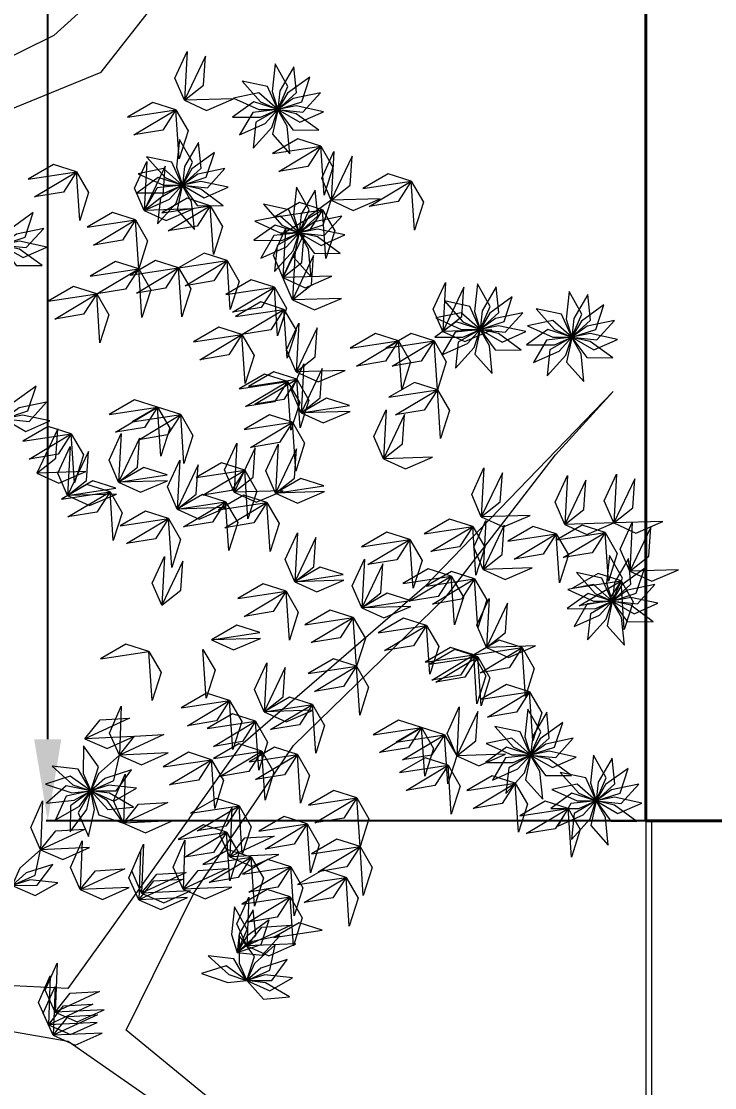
# Model space of a CAD drawing. Header units: inches. Extents: x -422522 to 22891, y -2973 to 414515.
# Drawn here: x 16965.9 to 17050.8, y 8062.7 to 8193.3 of the extents above; entities that cross this region are included whole.
import ezdxf

# ---------------------------------------------------------------- set-up
doc = ezdxf.new("R2010")
doc.units = ezdxf.units.IN
doc.header["$MEASUREMENT"] = 0
doc.layers.get('0').update_dxf_attribs({"lineweight": 40})
doc.layers.add('ARREDAMENTO', color=8, linetype='Continuous', lineweight=13)
doc.styles.get("Standard").update_dxf_attribs({"font": 'Arial.ttf'})
doc.dimstyles.get("Standard").update_dxf_attribs({"dimtxt": 10, "dimasz": 10, "dimexe": 0.18, "dimexo": 0.0625, "dimgap": 0.09, "dimtad": 0, "dimtih": 1, "dimtoh": 1, "dimdec": 4, "dimzin": 0, "dimdsep": 46, "dimtxsty": 'Standard', "dimcen": 0.09, "dimadec": 0, "dimazin": 0, "dimtfac": 1, "dimtdec": 4, "dimtofl": 0, "dimtmove": 0, "dimatfit": 3, "dimfxl": 1, "dimtolj": 1, "dimtzin": 0, "dimarcsym": 0})

# ---------------------------------------------------------------- blocks, each defined once
blk = doc.blocks.new('*D46')
at = {"color": 0, "lineweight": -2, "transparency": 16777216}
for p, q in [((17042.34, 8358.74), (16968.98, 8358.74)), ((16969.16, 8348.74), (16969.16, 8232.26)), ((16969.16, 8105.38), (16969.16, 8221.86)), ((17043.03, 8095.38), (16968.98, 8095.38))]:
    blk.add_line(p, q, dxfattribs=at)
at = {"color": 0, "transparency": 16777216}
for points in [[(16967.49, 8348.74), (16970.82, 8348.74), (16969.16, 8358.74)], [(16967.49, 8105.38), (16970.82, 8105.38), (16969.16, 8095.38)]]:
    blk.add_solid(points, dxfattribs=at)
at = {"layer": 'Defpoints', "color": 0, "transparency": 16777216}
for p in [(17042.4, 8358.74), (16969.16, 8095.38), (17043.1, 8095.38)]:
    blk.add_point(p, dxfattribs=at)
at = {"color": 0, "transparency": 16777216, "insert": (16969.16, 8227.06), "char_height": 10, "attachment_point": 5}
blk.add_mtext('\\A1;263.3598', dxfattribs=at)

msp = doc.modelspace()

# ---------------------------------------------------------------- linework, layer by layer
msp.add_lwpolyline([(17542.42116, 8812.12906), (18348.86395, 8812.12906), (18348.86395, 8095.37692), (17042.3983, 8095.37692), (17042.3983, 8812.12906), (17452.41039, 8812.12906)])
at = {"layer": 'ARREDAMENTO'}
for p, q in [((17042.3983, 8095.37692), (17042.3983, 7745.37692)), ((17043.09654, 8095.54615), (17043.09654, 7745.54615))]:
    msp.add_line(p, q, dxfattribs=at)
at = {"layer": 'ARREDAMENTO', "linetype": 'Continuous', "lineweight": 0}
for points in [[(16870.04519, 8168.61059), (16894.53157, 8172.57321), (16917.12306, 8166.21201), (16945.4608, 8174.70289), (16975.71806, 8187.06983), (17002.02544, 8220.69949), (16969.89791, 8191.56099), (16942.22465, 8177.91439), (16918.39042, 8172.01993), (16912.55796, 8179.73497), (16927.23735, 8219.1231), (16940.67401, 8246.25556), (16947.69994, 8263.69168), (16927.82793, 8233.31061), (16919.52231, 8213.29045), (16908.68196, 8181.65445), (16904.19076, 8175.83417), (16891.2831, 8179.00859), (16875.82839, 8173.79104)], [(16870.39004, 8078.34214), (16901.96394, 8083.62151), (16931.65526, 8075.35319), (16971.65793, 8068.41399), (16995.57836, 8051.74134), (17033.69846, 8031.25445), (17047.89812, 8027.44021), (17033.68614, 8034.47833), (16993.62189, 8057.5369), (16978.74544, 8069.73074), (16987.06337, 8086.52703), (16999.24498, 8104.6277), (17017.87426, 8122.7531), (17031.34787, 8140.21395), (17038.41075, 8147.97844), (17015.29027, 8124.03276), (16992.79731, 8104.60297), (16976.76434, 8081.97404), (16971.63329, 8074.86173), (16946.48244, 8076.05484), (16928.40679, 8081.78857), (16902.59146, 8088.13741), (16867.12926, 8088.0014)]]:
    msp.add_lwpolyline(points, dxfattribs=at)
at = {"layer": 'ARREDAMENTO', "lineweight": 0}
for points in [[(16985.90486, 8183.63495), (16984.73654, 8186.35945), (16986.22626, 8189.62421), (16985.90486, 8183.63495)], [(16985.90486, 8183.63495), (16988.23147, 8185.47201), (16988.47978, 8189.05199), (16985.90486, 8183.63495)], [(16996.99934, 8188.09379), (16996.63417, 8184.70498), (16997.33343, 8182.50687), (16998.57605, 8185.32996), (16996.99934, 8188.09379)], [(16999.30366, 8187.74448), (16997.5917, 8184.79717), (16997.33646, 8182.50469), (16999.61991, 8184.57829), (16999.30366, 8187.74448)], [(16992.95069, 8185.99694), (16995.22472, 8183.458), (16997.32613, 8182.50684), (16996.05964, 8185.3193), (16992.95069, 8185.99694)], [(17001.26668, 8186.48812), (16998.50395, 8184.49194), (16997.33834, 8182.50146), (17000.26778, 8183.46703), (17001.26668, 8186.48812)], [(16991.9064, 8183.91334), (16995.01651, 8182.51884), (16997.32312, 8182.50463), (16995.02219, 8184.55882), (16991.9064, 8183.91334)], [(17002.54899, 8184.54195), (16999.21319, 8183.84205), (16997.33875, 8182.49775), (17000.40766, 8182.18833), (17002.54899, 8184.54195)], [(16984.8509, 8182.47419), (16982.02662, 8183.37497), (16978.92034, 8181.57805), (16984.8509, 8182.47419)], [(16985.90486, 8183.63495), (16988.60166, 8182.40402), (16991.89995, 8183.81794), (16985.90486, 8183.63495)], [(16991.79987, 8181.58514), (16995.2083, 8181.57619), (16997.32127, 8182.50139), (16994.38375, 8183.44211), (16991.79987, 8181.58514)], [(17002.92885, 8182.24247), (16999.59677, 8182.95987), (16997.33761, 8182.4942), (17000.01535, 8180.96329), (17002.92885, 8182.24247)], [(16984.8509, 8182.47419), (16983.2462, 8179.98163), (16979.70672, 8179.39004), (16984.8509, 8182.47419)], [(16984.8509, 8182.47419), (16986.33558, 8179.90834), (16985.24554, 8176.48931), (16984.8509, 8182.47419)], [(16992.64952, 8179.41488), (16995.76691, 8180.79304), (16997.3209, 8182.49768), (16994.25471, 8182.16227), (16992.64952, 8179.41488)], [(16994.30844, 8177.77784), (16996.59577, 8180.30481), (16997.32206, 8182.49413), (16994.65739, 8180.9406), (16994.30844, 8177.77784)], [(16998.81637, 8177.09449), (16998.46898, 8180.48518), (16997.32799, 8182.48987), (16996.69948, 8179.47011), (16998.81637, 8177.09449)], [(17002.34059, 8179.98729), (16999.58837, 8181.99794), (16997.33512, 8182.49142), (16999.15868, 8180.00373), (17002.34059, 8179.98729)], [(16985.3054, 8178.83033), (16984.94023, 8175.44152), (16985.63949, 8173.24341), (16986.88211, 8176.0665), (16985.3054, 8178.83033)], [(17002.59972, 8178.0129), (16999.77544, 8178.91368), (16996.66916, 8177.11676), (17002.59972, 8178.0129)], [(16987.60972, 8178.48102), (16985.89776, 8175.53372), (16985.64252, 8173.24123), (16987.92597, 8175.31483), (16987.60972, 8178.48102)], [(17002.59972, 8178.0129), (17000.99502, 8175.52034), (16997.45554, 8174.92874), (17002.59972, 8178.0129)], [(17002.59972, 8178.0129), (17004.0844, 8175.44704), (17002.99436, 8172.02802), (17002.59972, 8178.0129)], [(16981.25674, 8176.73348), (16983.53078, 8174.19454), (16985.63219, 8173.24338), (16984.3657, 8176.05584), (16981.25674, 8176.73348)], [(16989.57274, 8177.22466), (16986.81001, 8175.22848), (16985.6444, 8173.238), (16988.57384, 8174.20357), (16989.57274, 8177.22466)], [(17003.87447, 8171.39184), (17002.70615, 8174.11635), (17004.19587, 8177.38111), (17003.87447, 8171.39184)], [(17003.87447, 8171.39184), (17006.20108, 8173.22891), (17006.4494, 8176.80888), (17003.87447, 8171.39184)], [(16972.67578, 8174.8938), (16969.85151, 8175.79458), (16966.74522, 8173.99766), (16972.67578, 8174.8938)], [(16972.67578, 8174.8938), (16971.07108, 8172.40124), (16967.53161, 8171.80964), (16972.67578, 8174.8938)], [(16972.67578, 8174.8938), (16974.16046, 8172.32794), (16973.07043, 8168.90892), (16972.67578, 8174.8938)], [(16980.95558, 8170.15142), (16979.78726, 8172.87593), (16981.27698, 8176.14069), (16980.95558, 8170.15142)], [(16980.21246, 8174.64989), (16983.32257, 8173.25538), (16985.62918, 8173.24117), (16983.32825, 8175.29536), (16980.21246, 8174.64989)], [(16980.95558, 8170.15142), (16983.28219, 8171.98849), (16983.53051, 8175.56846), (16980.95558, 8170.15142)], [(16990.85504, 8175.27849), (16987.51924, 8174.57859), (16985.6448, 8173.23429), (16988.71372, 8172.92487), (16990.85504, 8175.27849)], [(16980.10593, 8172.32168), (16983.51435, 8172.31273), (16985.62733, 8173.23793), (16982.68981, 8174.17865), (16980.10593, 8172.32168)], [(16991.23491, 8172.97901), (16987.90282, 8173.69641), (16985.64367, 8173.23074), (16988.32141, 8171.69983), (16991.23491, 8172.97901)], [(17013.67055, 8173.72036), (17010.84628, 8174.62114), (17007.73999, 8172.82422), (17013.67055, 8173.72036)], [(17013.67055, 8173.72036), (17012.06585, 8171.2278), (17008.52637, 8170.6362), (17013.67055, 8173.72036)], [(17013.67055, 8173.72036), (17015.15523, 8171.1545), (17014.06519, 8167.73548), (17013.67055, 8173.72036)], [(16980.95558, 8170.15142), (16984.07297, 8171.52958), (16985.62695, 8173.23422), (16982.56077, 8172.89881), (16980.95558, 8170.15142)], [(16982.6145, 8168.51438), (16984.90182, 8171.04135), (16985.62812, 8173.23067), (16982.96345, 8171.67714), (16982.6145, 8168.51438)], [(16987.12242, 8167.83103), (16986.77504, 8171.22172), (16985.63405, 8173.22641), (16985.00553, 8170.20665), (16987.12242, 8167.83103)], [(16990.64664, 8170.72383), (16987.89443, 8172.73448), (16985.64118, 8173.22796), (16987.46474, 8170.74027), (16990.64664, 8170.72383)], [(16999.60713, 8172.99751), (16999.24196, 8169.60869), (16999.94122, 8167.41059), (17001.18384, 8170.23368), (16999.60713, 8172.99751)], [(17001.91145, 8172.6482), (17000.19949, 8169.70089), (16999.94425, 8167.40841), (17002.2277, 8169.48201), (17001.91145, 8172.6482)], [(16989.05569, 8170.73205), (16986.23142, 8171.63282), (16983.12514, 8169.83591), (16989.05569, 8170.73205)], [(17002.82051, 8170.23109), (16999.99624, 8171.13186), (16996.88995, 8169.33495), (17002.82051, 8170.23109)], [(17003.87447, 8171.39184), (17001.11174, 8169.39566), (16999.94613, 8167.40518), (17002.87558, 8168.37075), (17003.87447, 8171.39184)], [(17003.87447, 8171.39184), (17006.57127, 8170.16091), (17009.86956, 8171.57484), (17003.87447, 8171.39184)], [(16967.38821, 8169.89854), (16964.62548, 8167.90235), (16963.45986, 8165.91188), (16966.38931, 8166.87745), (16967.38821, 8169.89854)], [(16979.90162, 8168.99067), (16977.07734, 8169.89144), (16973.97106, 8168.09453), (16979.90162, 8168.99067)], [(16980.95558, 8170.15142), (16983.65238, 8168.9205), (16986.95067, 8170.33442), (16980.95558, 8170.15142)], [(16989.05569, 8170.73205), (16987.451, 8168.23949), (16983.91152, 8167.64789), (16989.05569, 8170.73205)], [(16989.05569, 8170.73205), (16990.54037, 8168.16619), (16989.45034, 8164.74717), (16989.05569, 8170.73205)], [(16995.55848, 8170.90066), (16997.83251, 8168.36172), (16999.93392, 8167.41056), (16998.66743, 8170.22302), (16995.55848, 8170.90066)], [(17002.82051, 8170.23109), (17001.21581, 8167.73853), (16997.67634, 8167.14693), (17002.82051, 8170.23109)], [(17002.82051, 8170.23109), (17004.30519, 8167.66523), (17003.21516, 8164.24621), (17002.82051, 8170.23109)], [(16979.90162, 8168.99067), (16978.29692, 8166.49811), (16974.75744, 8165.90651), (16979.90162, 8168.99067)], [(16979.90162, 8168.99067), (16981.3863, 8166.42481), (16980.29626, 8163.00579), (16979.90162, 8168.99067)], [(16994.40766, 8166.48886), (16997.81609, 8166.47991), (16999.92906, 8167.40511), (16996.99154, 8168.34583), (16994.40766, 8166.48886)], [(16994.51419, 8168.81706), (16997.6243, 8167.42256), (16999.93091, 8167.40835), (16997.62998, 8169.46254), (16994.51419, 8168.81706)], [(17005.15678, 8169.44567), (17001.82098, 8168.74577), (16999.94654, 8167.40147), (17003.01545, 8167.09205), (17005.15678, 8169.44567)], [(16968.67051, 8167.95236), (16965.33471, 8167.25246), (16963.46027, 8165.90817), (16966.52918, 8165.59875), (16968.67051, 8167.95236)], [(16995.25731, 8164.3186), (16998.3747, 8165.69676), (16999.92869, 8167.4014), (16996.8625, 8167.06599), (16995.25731, 8164.3186)], [(16997.96236, 8161.91981), (16996.79404, 8164.64431), (16998.28376, 8167.90907), (16997.96236, 8161.91981)], [(16996.91623, 8162.68156), (16999.20356, 8165.20853), (16999.92985, 8167.39785), (16997.26518, 8165.84432), (16996.91623, 8162.68156)], [(16997.96236, 8161.91981), (17000.28897, 8163.75687), (17000.53729, 8167.33685), (16997.96236, 8161.91981)], [(17001.42416, 8161.99821), (17001.07677, 8165.3889), (16999.93578, 8167.39359), (16999.30727, 8164.37383), (17001.42416, 8161.99821)], [(17004.94838, 8164.89101), (17002.19616, 8166.90166), (16999.94291, 8167.39513), (17001.76647, 8164.90745), (17004.94838, 8164.89101)], [(17005.53664, 8167.14619), (17002.20456, 8167.86359), (16999.9454, 8167.39792), (17002.62314, 8165.86701), (17005.53664, 8167.14619)], [(16968.46211, 8163.3977), (16965.7099, 8165.40836), (16963.45665, 8165.90183), (16965.28021, 8163.41414), (16968.46211, 8163.3977)], [(16969.05037, 8165.65288), (16965.71829, 8166.37028), (16963.45913, 8165.90461), (16966.13687, 8164.37371), (16969.05037, 8165.65288)], [(16991.11808, 8164.00518), (16988.29381, 8164.90595), (16985.18753, 8163.10903), (16991.11808, 8164.00518)], [(16999.13068, 8159.1953), (16997.96236, 8161.91981), (16999.45208, 8165.18456), (16999.13068, 8159.1953)], [(16999.13068, 8159.1953), (17001.45729, 8161.03236), (17001.70561, 8164.61234), (16999.13068, 8159.1953)], [(16980.29626, 8163.00579), (16977.47199, 8163.90656), (16974.36571, 8162.10965), (16980.29626, 8163.00579)], [(16985.18753, 8163.10903), (16982.36325, 8164.00981), (16979.25697, 8162.21289), (16985.18753, 8163.10903)], [(16991.11808, 8164.00518), (16989.51339, 8161.51261), (16985.97391, 8160.92102), (16991.11808, 8164.00518)], [(16991.11808, 8164.00518), (16992.60276, 8161.43932), (16991.51273, 8158.02029), (16991.11808, 8164.00518)], [(16980.29626, 8163.00579), (16978.69157, 8160.51323), (16975.15209, 8159.92163), (16980.29626, 8163.00579)], [(16985.18753, 8163.10903), (16983.58283, 8160.61647), (16980.04335, 8160.02488), (16985.18753, 8163.10903)], [(16980.29626, 8163.00579), (16981.78094, 8160.43993), (16980.69091, 8157.02091), (16980.29626, 8163.00579)], [(16985.18753, 8163.10903), (16986.67221, 8160.54318), (16985.58217, 8157.12415), (16985.18753, 8163.10903)], [(16997.96236, 8161.91981), (17000.65916, 8160.68888), (17003.95745, 8162.1028), (16997.96236, 8161.91981)], [(16975.15209, 8159.92163), (16972.32782, 8160.8224), (16969.22154, 8159.02549), (16975.15209, 8159.92163)], [(16996.9084, 8160.75906), (16994.08412, 8161.65983), (16990.97784, 8159.86291), (16996.9084, 8160.75906)], [(16996.9084, 8160.75906), (16995.3037, 8158.26649), (16991.76422, 8157.6749), (16996.9084, 8160.75906)], [(16996.9084, 8160.75906), (16998.39308, 8158.1932), (16997.30304, 8154.77417), (16996.9084, 8160.75906)], [(17017.534, 8155.33682), (17016.36568, 8158.06133), (17017.8554, 8161.32608), (17017.534, 8155.33682)], [(17017.534, 8155.33682), (17019.86061, 8157.17388), (17020.10893, 8160.75386), (17017.534, 8155.33682)], [(17021.77278, 8161.15505), (17021.40761, 8157.76623), (17022.10687, 8155.56812), (17023.34949, 8158.39122), (17021.77278, 8161.15505)], [(17024.0771, 8160.80574), (17022.36514, 8157.85843), (17022.1099, 8155.56594), (17024.39335, 8157.63955), (17024.0771, 8160.80574)], [(16975.15209, 8159.92163), (16973.54739, 8157.42907), (16970.00792, 8156.83747), (16975.15209, 8159.92163)], [(16975.15209, 8159.92163), (16976.63677, 8157.35577), (16975.54674, 8153.93675), (16975.15209, 8159.92163)], [(16999.13068, 8159.1953), (17001.82748, 8157.96437), (17005.12577, 8159.3783), (16999.13068, 8159.1953)], [(17026.04012, 8159.54938), (17023.27739, 8157.55319), (17022.11178, 8155.56272), (17025.04122, 8156.52829), (17026.04012, 8159.54938)], [(17032.99482, 8160.20741), (17032.62965, 8156.8186), (17033.32891, 8154.62049), (17034.57153, 8157.44358), (17032.99482, 8160.20741)], [(17035.29914, 8159.85811), (17033.58718, 8156.9108), (17033.33194, 8154.61831), (17035.61539, 8156.69191), (17035.29914, 8159.85811)], [(16998.07672, 8158.03455), (16995.25245, 8158.93532), (16992.14616, 8157.13841), (16998.07672, 8158.03455)], [(16998.07672, 8158.03455), (16996.47202, 8155.54199), (16992.93255, 8154.95039), (16998.07672, 8158.03455)], [(16998.07672, 8158.03455), (16999.5614, 8155.46869), (16998.47137, 8152.04967), (16998.07672, 8158.03455)], [(17017.72413, 8159.05819), (17019.99816, 8156.51926), (17022.09957, 8155.56809), (17020.83308, 8158.38056), (17017.72413, 8159.05819)], [(17028.94616, 8158.11056), (17031.2202, 8155.57163), (17033.32161, 8154.62046), (17032.05512, 8157.43293), (17028.94616, 8158.11056)], [(17037.26216, 8158.60175), (17034.49943, 8156.60556), (17033.33382, 8154.61509), (17036.26326, 8155.58066), (17037.26216, 8158.60175)], [(17016.67984, 8156.9746), (17019.78995, 8155.5801), (17022.09656, 8155.56588), (17019.79563, 8157.62007), (17016.67984, 8156.9746)], [(17027.32243, 8157.6032), (17023.98662, 8156.9033), (17022.11219, 8155.55901), (17025.1811, 8155.24959), (17027.32243, 8157.6032)], [(17027.90188, 8156.02697), (17031.01199, 8154.63247), (17033.3186, 8154.61825), (17031.01767, 8156.67244), (17027.90188, 8156.02697)], [(17038.54446, 8156.65557), (17035.20866, 8155.95567), (17033.33422, 8154.61138), (17036.40314, 8154.30196), (17038.54446, 8156.65557)], [(16992.93255, 8154.95039), (16990.10827, 8155.85116), (16987.00199, 8154.05425), (16992.93255, 8154.95039)], [(16999.57987, 8150.36865), (16998.41155, 8153.09315), (16999.90127, 8156.35791), (16999.57987, 8150.36865)], [(16999.57987, 8150.36865), (17001.90648, 8152.20571), (17002.1548, 8155.78569), (16999.57987, 8150.36865)], [(17016.57331, 8154.64639), (17019.98174, 8154.63745), (17022.09471, 8155.56264), (17019.15719, 8156.50337), (17016.57331, 8154.64639)], [(17017.42296, 8152.47614), (17020.54035, 8153.8543), (17022.09433, 8155.55893), (17019.02815, 8155.22353), (17017.42296, 8152.47614)], [(17017.534, 8155.33682), (17020.2308, 8154.10589), (17023.52909, 8155.51982), (17017.534, 8155.33682)], [(17019.08188, 8150.8391), (17021.3692, 8153.36606), (17022.0955, 8155.55539), (17019.43083, 8154.00185), (17019.08188, 8150.8391)], [(17023.5898, 8150.15575), (17023.24242, 8153.54643), (17022.10143, 8155.55112), (17021.47291, 8152.53136), (17023.5898, 8150.15575)], [(17027.11403, 8153.04854), (17024.36181, 8155.0592), (17022.10856, 8155.55267), (17023.93212, 8153.06498), (17027.11403, 8153.04854)], [(17027.70229, 8155.30372), (17024.37021, 8156.02112), (17022.11105, 8155.55545), (17024.78879, 8154.02455), (17027.70229, 8155.30372)], [(17027.79535, 8153.69876), (17031.20377, 8153.68981), (17033.31675, 8154.61501), (17030.37923, 8155.55573), (17027.79535, 8153.69876)], [(16992.93255, 8154.95039), (16991.32785, 8152.45783), (16987.78837, 8151.86623), (16992.93255, 8154.95039)], [(16992.93255, 8154.95039), (16994.41723, 8152.38453), (16993.32719, 8148.96551), (16992.93255, 8154.95039)], [(17012.10263, 8154.17838), (17009.27835, 8155.07915), (17006.17207, 8153.28224), (17012.10263, 8154.17838)], [(17012.10263, 8154.17838), (17010.49793, 8151.68582), (17006.95845, 8151.09422), (17012.10263, 8154.17838)], [(17016.48004, 8154.17607), (17013.65577, 8155.07684), (17010.54949, 8153.27992), (17016.48004, 8154.17607)], [(17016.48004, 8154.17607), (17014.87534, 8151.6835), (17011.33587, 8151.09191), (17016.48004, 8154.17607)], [(17012.10263, 8154.17838), (17013.58731, 8151.61252), (17012.49727, 8148.1935), (17012.10263, 8154.17838)], [(17016.48004, 8154.17607), (17017.96472, 8151.61021), (17016.87469, 8148.19118), (17016.48004, 8154.17607)], [(17028.645, 8151.52851), (17031.76239, 8152.90667), (17033.31637, 8154.6113), (17030.25019, 8154.2759), (17028.645, 8151.52851)], [(17030.30392, 8149.89147), (17032.59124, 8152.41843), (17033.31754, 8154.60776), (17030.65287, 8153.05422), (17030.30392, 8149.89147)], [(17034.81184, 8149.20812), (17034.46446, 8152.5988), (17033.32347, 8154.60349), (17032.69495, 8151.58373), (17034.81184, 8149.20812)], [(17038.33606, 8152.10091), (17035.58385, 8154.11156), (17033.3306, 8154.60504), (17035.15416, 8152.11735), (17038.33606, 8152.10091)], [(17038.92433, 8154.35609), (17035.59224, 8155.07349), (17033.33309, 8154.60782), (17036.01082, 8153.07691), (17038.92433, 8154.35609)], [(16998.52591, 8149.20789), (16995.70164, 8150.10867), (16992.59536, 8148.31175), (16998.52591, 8149.20789)], [(16999.65285, 8149.49176), (16996.82857, 8150.39253), (16993.72229, 8148.59562), (16999.65285, 8149.49176)], [(17000.17834, 8145.35848), (16999.01002, 8148.08299), (17000.49974, 8151.34774), (17000.17834, 8145.35848)], [(16999.57987, 8150.36865), (17002.27667, 8149.13772), (17005.57496, 8150.55164), (16999.57987, 8150.36865)], [(17000.17834, 8145.35848), (17002.50495, 8147.19554), (17002.75326, 8150.77552), (17000.17834, 8145.35848)], [(16998.52591, 8149.20789), (16996.92121, 8146.71533), (16993.38174, 8146.12373), (16998.52591, 8149.20789)], [(16999.65285, 8149.49176), (16998.04815, 8146.9992), (16994.50867, 8146.4076), (16999.65285, 8149.49176)], [(16998.52591, 8149.20789), (17000.01059, 8146.64203), (16998.92056, 8143.22301), (16998.52591, 8149.20789)], [(16999.65285, 8149.49176), (17001.13753, 8146.9259), (17000.04749, 8143.50688), (16999.65285, 8149.49176)], [(17016.87469, 8148.19118), (17014.05041, 8149.09196), (17010.94413, 8147.29504), (17016.87469, 8148.19118)], [(16967.73229, 8148.61441), (16964.96956, 8146.61822), (16963.80395, 8144.62774), (16966.73339, 8145.59332), (16967.73229, 8148.61441)], [(17016.87469, 8148.19118), (17015.26999, 8145.69862), (17011.73051, 8145.10703), (17016.87469, 8148.19118)], [(17016.87469, 8148.19118), (17018.35937, 8145.62533), (17017.26933, 8142.2063), (17016.87469, 8148.19118)], [(16969.01459, 8146.66823), (16965.67879, 8145.96833), (16963.80435, 8144.62403), (16966.87326, 8144.31462), (16969.01459, 8146.66823)], [(16982.61531, 8146.05551), (16979.79104, 8146.95629), (16976.68475, 8145.15937), (16982.61531, 8146.05551)], [(17006.1089, 8146.25462), (17003.28462, 8147.1554), (17000.17834, 8145.35848), (17006.1089, 8146.25462)], [(16969.39445, 8144.36875), (16966.06237, 8145.08615), (16963.80321, 8144.62048), (16966.48095, 8143.08957), (16969.39445, 8144.36875)], [(16982.61531, 8146.05551), (16981.01061, 8143.56295), (16977.47114, 8142.97136), (16982.61531, 8146.05551)], [(16985.43958, 8145.15474), (16982.61531, 8146.05551), (16979.50903, 8144.2586), (16985.43958, 8145.15474)], [(16985.43958, 8145.15474), (16983.83489, 8142.66218), (16980.29541, 8142.07058), (16985.43958, 8145.15474)], [(16982.61531, 8146.05551), (16984.09999, 8143.48966), (16983.00996, 8140.07063), (16982.61531, 8146.05551)], [(16985.43958, 8145.15474), (16986.92426, 8142.58888), (16985.83423, 8139.16986), (16985.43958, 8145.15474)], [(16999.12438, 8144.19773), (16996.3001, 8145.0985), (16993.19382, 8143.30159), (16999.12438, 8144.19773)], [(17000.17834, 8145.35848), (17002.87514, 8144.12755), (17006.17343, 8145.54148), (17000.17834, 8145.35848)], [(17010.27024, 8139.72626), (17009.10192, 8142.45077), (17010.59164, 8145.71552), (17010.27024, 8139.72626)], [(17010.27024, 8139.72626), (17012.59685, 8141.56332), (17012.84516, 8145.1433), (17010.27024, 8139.72626)], [(16972.03714, 8142.76924), (16969.21287, 8143.67001), (16966.10659, 8141.8731), (16972.03714, 8142.76924)], [(16999.12438, 8144.19773), (16997.51968, 8141.70517), (16993.9802, 8141.11357), (16999.12438, 8144.19773)], [(16999.12438, 8144.19773), (17000.60906, 8141.63187), (16999.51902, 8138.21285), (16999.12438, 8144.19773)], [(16972.03714, 8142.76924), (16970.43245, 8140.27668), (16966.89297, 8139.68508), (16972.03714, 8142.76924)], [(16967.83281, 8137.97873), (16970.15942, 8139.8158), (16970.40774, 8143.39577), (16967.83281, 8137.97873)], [(16972.03714, 8142.76924), (16973.52182, 8140.20338), (16972.43179, 8136.78436), (16972.03714, 8142.76924)], [(16977.83627, 8136.85606), (16976.66795, 8139.58056), (16978.15767, 8142.84532), (16977.83627, 8136.85606)], [(16977.83627, 8136.85606), (16980.16288, 8138.69312), (16980.4112, 8142.2731), (16977.83627, 8136.85606)], [(16971.56452, 8135.22512), (16970.3962, 8137.94963), (16971.88592, 8141.21438), (16971.56452, 8135.22512)], [(16991.9878, 8135.63531), (16990.81948, 8138.35982), (16992.3092, 8141.62457), (16991.9878, 8135.63531)], [(16991.9878, 8135.63531), (16994.31441, 8137.47238), (16994.56273, 8141.05235), (16991.9878, 8135.63531)], [(16997.04651, 8135.5373), (16995.87819, 8138.26181), (16997.36791, 8141.52657), (16997.04651, 8135.5373)], [(16997.04651, 8135.5373), (16999.37312, 8137.37437), (16999.62144, 8140.95434), (16997.04651, 8135.5373)], [(16971.56452, 8135.22512), (16973.89113, 8137.06218), (16974.13944, 8140.64216), (16971.56452, 8135.22512)], [(17010.27024, 8139.72626), (17012.96704, 8138.49533), (17016.26532, 8139.90926), (17010.27024, 8139.72626)], [(16983.76683, 8137.7522), (16980.94255, 8138.65297), (16977.83627, 8136.85606), (16983.76683, 8137.7522)], [(16985.00328, 8133.57842), (16983.83496, 8136.30292), (16985.32468, 8139.56768), (16985.00328, 8133.57842)], [(16985.00328, 8133.57842), (16987.32989, 8135.41548), (16987.57821, 8138.99546), (16985.00328, 8133.57842)], [(16993.27526, 8138.34383), (16990.45099, 8139.2446), (16987.34471, 8137.44769), (16993.27526, 8138.34383)], [(16993.27526, 8138.34383), (16991.67057, 8135.85127), (16988.13109, 8135.25967), (16993.27526, 8138.34383)], [(16993.27526, 8138.34383), (16994.75995, 8135.77797), (16993.66991, 8132.35895), (16993.27526, 8138.34383)], [(17022.25065, 8132.61227), (17021.08233, 8135.33677), (17022.57205, 8138.60153), (17022.25065, 8132.61227)], [(16967.83281, 8137.97873), (16970.52961, 8136.7478), (16973.8279, 8138.16173), (16967.83281, 8137.97873)], [(16977.49507, 8136.12126), (16974.6708, 8137.02204), (16971.56452, 8135.22512), (16977.49507, 8136.12126)], [(16977.83627, 8136.85606), (16980.53307, 8135.62513), (16983.83136, 8137.03905), (16977.83627, 8136.85606)], [(17002.97707, 8136.43345), (17000.15279, 8137.33422), (16997.04651, 8135.5373), (17002.97707, 8136.43345)], [(17022.25065, 8132.61227), (17024.57726, 8134.44933), (17024.82557, 8138.02931), (17022.25065, 8132.61227)], [(17032.47795, 8131.68272), (17031.30963, 8134.40723), (17032.79935, 8137.67198), (17032.47795, 8131.68272)], [(17032.47795, 8131.68272), (17034.80456, 8133.51979), (17035.05288, 8137.09976), (17032.47795, 8131.68272)], [(17038.47304, 8131.86572), (17037.30472, 8134.59023), (17038.79444, 8137.85498), (17038.47304, 8131.86572)], [(17038.47304, 8131.86572), (17040.79965, 8133.70278), (17041.04796, 8137.28276), (17038.47304, 8131.86572)], [(16976.78231, 8135.6953), (16973.95803, 8136.59608), (16970.85175, 8134.79916), (16976.78231, 8135.6953)], [(16976.78231, 8135.6953), (16973.95803, 8136.59608), (16970.85175, 8134.79916), (16976.78231, 8135.6953)], [(16976.78231, 8135.6953), (16975.17761, 8133.20274), (16971.63813, 8132.61114), (16976.78231, 8135.6953)], [(16976.78231, 8135.6953), (16975.17761, 8133.20274), (16971.63813, 8132.61114), (16976.78231, 8135.6953)], [(16976.78231, 8135.6953), (16978.26699, 8133.12944), (16977.17695, 8129.71042), (16976.78231, 8135.6953)], [(16976.78231, 8135.6953), (16978.26699, 8133.12944), (16977.17695, 8129.71042), (16976.78231, 8135.6953)], [(16991.9878, 8135.63531), (16994.6846, 8134.40438), (16997.98289, 8135.81831), (16991.9878, 8135.63531)], [(16997.04651, 8135.5373), (16999.74331, 8134.30638), (17003.0416, 8135.7203), (16997.04651, 8135.5373)], [(16971.56452, 8135.22512), (16974.26132, 8133.99419), (16977.55961, 8135.40812), (16971.56452, 8135.22512)], [(16990.93384, 8134.47456), (16988.10956, 8135.37533), (16985.00328, 8133.57842), (16990.93384, 8134.47456)], [(16990.93384, 8134.47456), (16989.32914, 8131.982), (16985.78966, 8131.3904), (16990.93384, 8134.47456)], [(16995.99255, 8134.37655), (16993.16827, 8135.27732), (16990.06199, 8133.48041), (16995.99255, 8134.37655)], [(16990.93384, 8134.47456), (16992.41852, 8131.9087), (16991.32848, 8128.48968), (16990.93384, 8134.47456)], [(16983.94932, 8132.41767), (16981.12505, 8133.31844), (16978.01876, 8131.52152), (16983.94932, 8132.41767)], [(16985.00328, 8133.57842), (16987.70008, 8132.34749), (16990.99837, 8133.76141), (16985.00328, 8133.57842)], [(16995.99255, 8134.37655), (16994.38785, 8131.88399), (16990.84837, 8131.29239), (16995.99255, 8134.37655)], [(16995.99255, 8134.37655), (16997.47723, 8131.81069), (16996.38719, 8128.39167), (16995.99255, 8134.37655)], [(16983.94932, 8132.41767), (16982.34462, 8129.9251), (16978.80515, 8129.33351), (16983.94932, 8132.41767)], [(16983.94932, 8132.41767), (16985.434, 8129.85181), (16984.34396, 8126.43278), (16983.94932, 8132.41767)], [(17021.19669, 8131.45152), (17018.37241, 8132.35229), (17015.26613, 8130.55537), (17021.19669, 8131.45152)], [(17022.48835, 8126.17098), (17021.32003, 8128.89549), (17022.80975, 8132.16024), (17022.48835, 8126.17098)], [(17022.25065, 8132.61227), (17024.94745, 8131.38134), (17028.24574, 8132.79526), (17022.25065, 8132.61227)], [(17032.47795, 8131.68272), (17035.17475, 8130.45179), (17038.47304, 8131.86572), (17032.47795, 8131.68272)], [(17038.47304, 8131.86572), (17041.16984, 8130.63479), (17044.46812, 8132.04872), (17038.47304, 8131.86572)], [(17040.41538, 8125.95073), (17039.24706, 8128.67524), (17040.73678, 8131.93999), (17040.41538, 8125.95073)], [(16999.41053, 8124.67214), (16998.24221, 8127.39664), (16999.73193, 8130.6614), (16999.41053, 8124.67214)], [(17013.50458, 8129.85749), (17010.68031, 8130.75826), (17007.57402, 8128.96135), (17013.50458, 8129.85749)], [(17021.19669, 8131.45152), (17019.59199, 8128.95895), (17016.05251, 8128.36736), (17021.19669, 8131.45152)], [(17021.19669, 8131.45152), (17022.68137, 8128.88566), (17021.59133, 8125.46663), (17021.19669, 8131.45152)], [(17022.48835, 8126.17098), (17024.81496, 8128.00805), (17025.06328, 8131.58802), (17022.48835, 8126.17098)], [(17031.42399, 8130.52197), (17028.59971, 8131.42274), (17025.49343, 8129.62583), (17031.42399, 8130.52197)], [(17031.42399, 8130.52197), (17029.81929, 8128.02941), (17026.27981, 8127.43781), (17031.42399, 8130.52197)], [(17031.42399, 8130.52197), (17032.90867, 8127.95611), (17031.81863, 8124.53709), (17031.42399, 8130.52197)], [(17037.41907, 8130.70497), (17034.5948, 8131.60574), (17031.48852, 8129.80882), (17037.41907, 8130.70497)], [(17037.41907, 8130.70497), (17035.81438, 8128.2124), (17032.2749, 8127.62081), (17037.41907, 8130.70497)], [(17037.41907, 8130.70497), (17038.90375, 8128.13911), (17037.81372, 8124.72008), (17037.41907, 8130.70497)], [(17040.41538, 8125.95073), (17042.74199, 8127.7878), (17042.9903, 8131.36777), (17040.41538, 8125.95073)], [(16999.41053, 8124.67214), (17001.73714, 8126.5092), (17001.98545, 8130.08918), (16999.41053, 8124.67214)], [(17013.50458, 8129.85749), (17011.89988, 8127.36493), (17008.36041, 8126.77333), (17013.50458, 8129.85749)], [(17013.50458, 8129.85749), (17014.98926, 8127.29163), (17013.89922, 8123.87261), (17013.50458, 8129.85749)], [(17037.95293, 8127.88314), (17037.58776, 8124.49432), (17038.28703, 8122.29621), (17039.52965, 8125.11931), (17037.95293, 8127.88314)], [(16983.12518, 8121.79033), (16981.95686, 8124.51484), (16983.44658, 8127.77959), (16983.12518, 8121.79033)], [(16983.12518, 8121.79033), (16985.45179, 8123.6274), (16985.70011, 8127.20737), (16983.12518, 8121.79033)], [(17007.62138, 8121.46196), (17006.45306, 8124.18646), (17007.94277, 8127.45122), (17007.62138, 8121.46196)], [(17007.62138, 8121.46196), (17009.94799, 8123.29902), (17010.1963, 8126.879), (17007.62138, 8121.46196)], [(17040.25725, 8127.53383), (17038.5453, 8124.58652), (17038.29006, 8122.29403), (17040.5735, 8124.36764), (17040.25725, 8127.53383)], [(17005.34108, 8125.56828), (17002.51681, 8126.46905), (16999.41053, 8124.67214), (17005.34108, 8125.56828)], [(17018.57043, 8125.35706), (17015.74615, 8126.25783), (17012.63987, 8124.46092), (17018.57043, 8125.35706)], [(17018.57043, 8125.35706), (17016.96573, 8122.8645), (17013.42625, 8122.2729), (17018.57043, 8125.35706)], [(17021.43439, 8125.01023), (17018.61012, 8125.911), (17015.50383, 8124.11409), (17021.43439, 8125.01023)], [(17018.57043, 8125.35706), (17020.05511, 8122.7912), (17018.96507, 8119.37218), (17018.57043, 8125.35706)], [(17022.48835, 8126.17098), (17025.18515, 8124.94005), (17028.48344, 8126.35398), (17022.48835, 8126.17098)], [(17039.36141, 8124.78998), (17036.53714, 8125.69075), (17033.43086, 8123.89384), (17039.36141, 8124.78998)], [(17033.90428, 8125.78628), (17036.17832, 8123.24735), (17038.27973, 8122.29618), (17037.01323, 8125.10865), (17033.90428, 8125.78628)], [(17042.22028, 8126.27747), (17039.45755, 8124.28128), (17038.29194, 8122.29081), (17041.22138, 8123.25638), (17042.22028, 8126.27747)], [(17040.41538, 8125.95073), (17043.11218, 8124.7198), (17046.41047, 8126.13373), (17040.41538, 8125.95073)], [(16998.35656, 8123.51139), (16995.53229, 8124.41216), (16992.42601, 8122.61524), (16998.35656, 8123.51139)], [(16999.41053, 8124.67214), (17002.10733, 8123.44121), (17005.40561, 8124.85513), (16999.41053, 8124.67214)], [(17021.43439, 8125.01023), (17019.82969, 8122.51767), (17016.29022, 8121.92607), (17021.43439, 8125.01023)], [(17021.43439, 8125.01023), (17022.91907, 8122.44437), (17021.82904, 8119.02535), (17021.43439, 8125.01023)], [(17032.86, 8123.70269), (17035.97011, 8122.30819), (17038.27672, 8122.29398), (17035.97579, 8124.34816), (17032.86, 8123.70269)], [(17039.36141, 8124.78998), (17037.75672, 8122.29742), (17034.21724, 8121.70582), (17039.36141, 8124.78998)], [(17043.50258, 8124.33129), (17040.16678, 8123.63139), (17038.29234, 8122.2871), (17041.36125, 8121.97768), (17043.50258, 8124.33129)], [(17039.36141, 8124.78998), (17040.84609, 8122.22412), (17039.75606, 8118.8051), (17039.36141, 8124.78998)], [(16998.35656, 8123.51139), (16996.75187, 8121.01882), (16993.21239, 8120.42723), (16998.35656, 8123.51139)], [(16998.35656, 8123.51139), (16999.84124, 8120.94553), (16998.75121, 8117.5265), (16998.35656, 8123.51139)], [(17013.55193, 8122.3581), (17010.72766, 8123.25887), (17007.62138, 8121.46196), (17013.55193, 8122.3581)], [(17032.75347, 8121.37448), (17036.16189, 8121.36554), (17038.27486, 8122.29074), (17035.33735, 8123.23146), (17032.75347, 8121.37448)], [(17043.88244, 8122.03181), (17040.55036, 8122.74921), (17038.2912, 8122.28354), (17040.96894, 8120.75264), (17043.88244, 8122.03181)], [(17007.62138, 8121.46196), (17010.31818, 8120.23103), (17013.61646, 8121.64495), (17007.62138, 8121.46196)], [(17022.87012, 8116.61616), (17021.7018, 8119.34067), (17023.19152, 8122.60543), (17022.87012, 8116.61616)], [(17022.87012, 8116.61616), (17025.19673, 8118.45323), (17025.44505, 8122.0332), (17022.87012, 8116.61616)], [(17033.60312, 8119.20423), (17036.72051, 8120.58239), (17038.27449, 8122.28702), (17035.20831, 8121.95162), (17033.60312, 8119.20423)], [(17035.26203, 8117.56719), (17037.54936, 8120.09415), (17038.27566, 8122.28348), (17035.61098, 8120.72994), (17035.26203, 8117.56719)], [(17039.76996, 8116.88384), (17039.42258, 8120.27452), (17038.28158, 8122.27921), (17037.65307, 8119.25945), (17039.76996, 8116.88384)], [(17043.29418, 8119.77663), (17040.54197, 8121.78729), (17038.28872, 8122.28076), (17040.11228, 8119.79307), (17043.29418, 8119.77663)], [(17006.56741, 8120.3012), (17003.74314, 8121.20198), (17000.63686, 8119.40506), (17006.56741, 8120.3012)], [(17006.56741, 8120.3012), (17004.96272, 8117.80864), (17001.42324, 8117.21704), (17006.56741, 8120.3012)], [(17006.56741, 8120.3012), (17008.05209, 8117.73534), (17006.96206, 8114.31632), (17006.56741, 8120.3012)], [(17015.54775, 8119.31579), (17012.72348, 8120.21656), (17009.6172, 8118.41965), (17015.54775, 8119.31579)], [(16995.13893, 8118.44384), (16992.31466, 8119.34462), (16989.20838, 8117.5477), (16995.13893, 8118.44384)], [(17015.54775, 8119.31579), (17013.94306, 8116.82323), (17010.40358, 8116.23163), (17015.54775, 8119.31579)], [(17015.54775, 8119.31579), (17017.03243, 8116.74993), (17015.9424, 8113.33091), (17015.54775, 8119.31579)], [(16989.20838, 8117.5477), (16991.90518, 8116.31677), (16995.20346, 8117.7307), (16989.20838, 8117.5477)], [(17027.24754, 8116.61385), (17024.42327, 8117.51462), (17021.31698, 8115.71771), (17027.24754, 8116.61385)], [(16981.5492, 8116.10849), (16978.72493, 8117.00926), (16975.61864, 8115.21235), (16981.5492, 8116.10849)], [(16981.5492, 8116.10849), (16983.03388, 8113.54263), (16981.94384, 8110.12361), (16981.5492, 8116.10849)], [(16988.15441, 8116.38695), (16989.63909, 8113.82109), (16988.54906, 8110.40207), (16988.15441, 8116.38695)], [(17021.31698, 8115.71771), (17018.49271, 8116.61848), (17015.38643, 8114.82156), (17021.31698, 8115.71771)], [(17021.81616, 8115.45541), (17018.99189, 8116.35618), (17015.8856, 8114.55927), (17021.81616, 8115.45541)], [(17027.24754, 8116.61385), (17025.64284, 8114.12129), (17022.10337, 8113.52969), (17027.24754, 8116.61385)], [(17022.87012, 8116.61616), (17025.56692, 8115.38523), (17028.86521, 8116.79916), (17022.87012, 8116.61616)], [(17027.24754, 8116.61385), (17028.73222, 8114.04799), (17027.64218, 8110.62897), (17027.24754, 8116.61385)], [(17006.96206, 8114.31632), (17004.13779, 8115.21709), (17001.0315, 8113.42018), (17006.96206, 8114.31632)], [(17021.31698, 8115.71771), (17019.71229, 8113.22514), (17016.17281, 8112.63355), (17021.31698, 8115.71771)], [(17021.81616, 8115.45541), (17020.21146, 8112.96285), (17016.67199, 8112.37125), (17021.81616, 8115.45541)], [(17021.31698, 8115.71771), (17022.80166, 8113.15185), (17021.71163, 8109.73282), (17021.31698, 8115.71771)], [(17021.81616, 8115.45541), (17023.30084, 8112.88955), (17022.21081, 8109.47053), (17021.81616, 8115.45541)], [(16995.64647, 8108.74359), (16994.47815, 8111.4681), (16995.96787, 8114.73286), (16995.64647, 8108.74359)], [(16995.64647, 8108.74359), (16997.97308, 8110.58066), (16998.22139, 8114.16063), (16995.64647, 8108.74359)], [(17006.96206, 8114.31632), (17005.35736, 8111.82376), (17001.81789, 8111.23216), (17006.96206, 8114.31632)], [(17006.96206, 8114.31632), (17008.44674, 8111.75046), (17007.35671, 8108.33144), (17006.96206, 8114.31632)], [(16991.43023, 8110.1114), (16988.60596, 8111.01217), (16985.49968, 8109.21526), (16991.43023, 8110.1114)], [(17028.15565, 8111.1807), (17025.33138, 8112.08148), (17022.22509, 8110.28456), (17028.15565, 8111.1807)], [(17028.15565, 8111.1807), (17026.55095, 8108.68814), (17023.01148, 8108.09654), (17028.15565, 8111.1807)], [(17028.15565, 8111.1807), (17029.64033, 8108.61484), (17028.5503, 8105.19582), (17028.15565, 8111.1807)], [(16991.43023, 8110.1114), (16989.82554, 8107.61884), (16986.28606, 8107.02724), (16991.43023, 8110.1114)], [(16991.43023, 8110.1114), (16992.91491, 8107.54554), (16991.82488, 8104.12652), (16991.43023, 8110.1114)], [(17001.57703, 8109.63974), (16998.75275, 8110.54051), (16995.64647, 8108.74359), (17001.57703, 8109.63974)], [(17001.57703, 8109.63974), (16998.75275, 8110.54051), (16995.64647, 8108.74359), (17001.57703, 8109.63974)], [(17001.57703, 8109.63974), (16999.97233, 8107.14717), (16996.43285, 8106.55558), (17001.57703, 8109.63974)], [(17001.57703, 8109.63974), (17003.06171, 8107.07388), (17001.97167, 8103.65485), (17001.57703, 8109.63974)], [(16977.9292, 8103.42737), (16976.72274, 8106.13521), (16978.16646, 8109.42056), (16977.9292, 8103.42737)], [(16994.59251, 8107.58284), (16991.76823, 8108.48362), (16988.66195, 8106.6867), (16994.59251, 8107.58284)], [(16995.64647, 8108.74359), (16998.34327, 8107.51267), (17001.64156, 8108.92659), (16995.64647, 8108.74359)], [(17019.23292, 8103.35439), (17018.0646, 8106.0789), (17019.55432, 8109.34365), (17019.23292, 8103.35439)], [(17019.23292, 8103.35439), (17021.55953, 8105.19145), (17021.80784, 8108.77143), (17019.23292, 8103.35439)], [(17027.94943, 8109.04377), (17027.58425, 8105.65495), (17028.28352, 8103.45684), (17029.52614, 8106.27994), (17027.94943, 8109.04377)], [(17030.25375, 8108.69446), (17028.54179, 8105.74715), (17028.28655, 8103.45466), (17030.56999, 8105.52827), (17030.25375, 8108.69446)], [(16973.71651, 8105.44638), (16975.57456, 8107.75626), (16979.15664, 8107.97216), (16973.71651, 8105.44638)], [(16994.59251, 8107.58284), (16992.98781, 8105.09028), (16989.44833, 8104.49868), (16994.59251, 8107.58284)], [(16994.59251, 8107.58284), (16996.07719, 8105.01698), (16994.98715, 8101.59796), (16994.59251, 8107.58284)], [(17014.92396, 8106.82102), (17012.09969, 8107.7218), (17008.99341, 8105.92488), (17014.92396, 8106.82102)], [(17032.21677, 8107.4381), (17029.45404, 8105.44191), (17028.28843, 8103.45144), (17031.21787, 8104.41701), (17032.21677, 8107.4381)], [(16973.71651, 8105.44638), (16976.43033, 8104.25344), (16979.70843, 8105.71354), (16973.71651, 8105.44638)], [(16977.9292, 8103.42737), (16979.78725, 8105.73726), (16983.36933, 8105.95315), (16977.9292, 8103.42737)], [(17014.92396, 8106.82102), (17013.31927, 8104.32846), (17009.77979, 8103.73686), (17014.92396, 8106.82102)], [(17017.74824, 8105.92025), (17014.92396, 8106.82102), (17011.81768, 8105.02411), (17017.74824, 8105.92025)], [(17017.74824, 8105.92025), (17016.14354, 8103.42769), (17012.60406, 8102.83609), (17017.74824, 8105.92025)], [(17014.92396, 8106.82102), (17016.40864, 8104.25516), (17015.31861, 8100.83614), (17014.92396, 8106.82102)], [(17017.74824, 8105.92025), (17019.23292, 8103.35439), (17018.14288, 8099.93537), (17017.74824, 8105.92025)], [(17023.90077, 8106.94691), (17026.17481, 8104.40798), (17028.27622, 8103.45681), (17027.00973, 8106.26928), (17023.90077, 8106.94691)], [(16973.5182, 8104.58125), (16973.50689, 8101.17283), (16974.43062, 8099.05922), (16975.37338, 8101.99608), (16973.5182, 8104.58125)], [(16995.37704, 8103.91065), (16992.55277, 8104.81142), (16989.44648, 8103.0145), (16995.37704, 8103.91065)], [(16999.73329, 8103.51829), (16996.90902, 8104.41906), (16993.80273, 8102.62215), (16999.73329, 8103.51829)], [(17022.74996, 8102.53511), (17026.15838, 8102.52617), (17028.27136, 8103.45136), (17025.33384, 8104.39209), (17022.74996, 8102.53511)], [(17022.85649, 8104.86332), (17025.9666, 8103.46882), (17028.27321, 8103.4546), (17025.97228, 8105.50879), (17022.85649, 8104.86332)], [(17033.49907, 8105.49192), (17030.16327, 8104.79202), (17028.28883, 8103.44773), (17031.35775, 8103.13831), (17033.49907, 8105.49192)], [(16977.9292, 8103.42737), (16975.38869, 8101.1551), (16974.43607, 8099.05435), (16977.24941, 8100.31889), (16977.9292, 8103.42737)], [(16977.9292, 8103.42737), (16980.64302, 8102.23444), (16983.92113, 8103.69454), (16977.9292, 8103.42737)], [(16989.20469, 8102.87463), (16986.38042, 8103.7754), (16983.27413, 8101.97849), (16989.20469, 8102.87463)], [(16995.37704, 8103.91065), (16993.77234, 8101.41808), (16990.23287, 8100.82649), (16995.37704, 8103.91065)], [(16999.73329, 8103.51829), (16998.12859, 8101.02573), (16994.58912, 8100.43413), (16999.73329, 8103.51829)], [(16995.37704, 8103.91065), (16996.86172, 8101.34479), (16995.77169, 8097.92576), (16995.37704, 8103.91065)], [(16999.73329, 8103.51829), (17001.21797, 8100.95243), (17000.12794, 8097.53341), (16999.73329, 8103.51829)], [(17018.17895, 8102.19364), (17015.35468, 8103.09441), (17012.2484, 8101.2975), (17018.17895, 8102.19364)], [(17019.23292, 8103.35439), (17021.92972, 8102.12346), (17025.228, 8103.53739), (17019.23292, 8103.35439)], [(17023.59961, 8100.36486), (17026.717, 8101.74302), (17028.27098, 8103.44765), (17025.2048, 8103.11225), (17023.59961, 8100.36486)], [(17025.25852, 8098.72782), (17027.54585, 8101.25478), (17028.27215, 8103.44411), (17025.60748, 8101.89057), (17025.25852, 8098.72782)], [(17029.76645, 8098.04447), (17029.41907, 8101.43515), (17028.27807, 8103.43984), (17027.64956, 8100.42008), (17029.76645, 8098.04447)], [(17033.29067, 8100.93726), (17030.53846, 8102.94792), (17028.28521, 8103.44139), (17030.10877, 8100.9537), (17033.29067, 8100.93726)], [(17033.87894, 8103.19244), (17030.54685, 8103.90984), (17028.28769, 8103.44417), (17030.96543, 8101.91327), (17033.87894, 8103.19244)], [(17035.96873, 8103.41901), (17035.60356, 8100.03019), (17036.30282, 8097.83208), (17037.54544, 8100.65518), (17035.96873, 8103.41901)], [(17038.27305, 8103.0697), (17036.56109, 8100.12239), (17036.30585, 8097.8299), (17038.5893, 8099.90351), (17038.27305, 8103.0697)], [(16969.70916, 8102.07532), (16972.23455, 8099.78624), (16974.42336, 8099.05843), (16972.87168, 8101.72418), (16969.70916, 8102.07532)], [(16989.20469, 8102.87463), (16987.59999, 8100.38207), (16984.06051, 8099.79047), (16989.20469, 8102.87463)], [(16989.20469, 8102.87463), (16990.68937, 8100.30877), (16989.59933, 8096.88975), (16989.20469, 8102.87463)], [(17018.17895, 8102.19364), (17016.57426, 8099.70108), (17013.03478, 8099.10948), (17018.17895, 8102.19364)], [(17018.17895, 8102.19364), (17019.66363, 8099.62778), (17018.5736, 8096.20876), (17018.17895, 8102.19364)], [(17040.23607, 8101.81334), (17037.47334, 8099.81715), (17036.30773, 8097.82668), (17039.23717, 8098.79225), (17040.23607, 8101.81334)], [(16968.88688, 8099.89455), (16972.12498, 8098.83054), (16974.4206, 8099.05592), (16971.9188, 8100.86008), (16968.88688, 8099.89455)], [(16979.40666, 8101.62487), (16976.16157, 8100.58237), (16974.43685, 8099.0507), (16977.52131, 8099.06163), (16979.40666, 8101.62487)], [(16978.41462, 8095.11104), (16977.20815, 8097.81887), (16978.65188, 8101.10422), (16978.41462, 8095.11104)], [(17026.40219, 8099.9913), (17023.57792, 8100.89207), (17020.47163, 8099.09516), (17026.40219, 8099.9913)], [(17031.92008, 8101.32215), (17034.19411, 8098.78322), (17036.29552, 8097.83205), (17035.02903, 8100.64452), (17031.92008, 8101.32215)], [(16969.02269, 8097.56787), (16972.41362, 8097.9129), (16974.41909, 8099.05251), (16971.39977, 8099.68311), (16969.02269, 8097.56787)], [(16980.02325, 8099.37727), (16976.63468, 8099.74479), (16974.43609, 8099.04705), (16977.25832, 8097.80247), (16980.02325, 8099.37727)], [(17026.40219, 8099.9913), (17024.79749, 8097.49874), (17021.25802, 8096.90714), (17026.40219, 8099.9913)], [(17026.40219, 8099.9913), (17027.88687, 8097.42544), (17026.79684, 8094.00642), (17026.40219, 8099.9913)], [(17030.87579, 8099.23856), (17033.9859, 8097.84406), (17036.29251, 8097.82984), (17033.99158, 8099.88403), (17030.87579, 8099.23856)], [(17041.51838, 8099.86716), (17038.18258, 8099.16726), (17036.30814, 8097.82297), (17039.37705, 8097.51355), (17041.51838, 8099.86716)], [(16968.28368, 8091.85313), (16967.07721, 8094.56096), (16968.52094, 8097.84631), (16968.28368, 8091.85313)], [(16970.0931, 8095.49758), (16973.05053, 8097.19199), (16974.41911, 8099.04877), (16971.40433, 8098.39679), (16970.0931, 8095.49758)], [(16971.91304, 8094.04164), (16973.9256, 8096.79246), (16974.42064, 8099.04537), (16971.93168, 8097.22354), (16971.91304, 8094.04164)], [(16974.16781, 8093.45182), (16974.88752, 8096.7834), (16974.42342, 8099.04288), (16972.89065, 8096.36621), (16974.16781, 8093.45182)], [(16978.41462, 8095.11104), (16976.42035, 8097.87515), (16974.43068, 8099.04215), (16975.39422, 8096.11203), (16978.41462, 8095.11104)], [(16979.67234, 8097.07319), (16976.72622, 8098.78719), (16974.43391, 8099.04402), (16976.50593, 8096.75914), (16979.67234, 8097.07319)], [(16992.58822, 8097.22842), (16989.76394, 8098.12919), (16986.65766, 8096.33228), (16992.58822, 8097.22842)], [(17007.00443, 8098.21531), (17004.18016, 8099.11608), (17001.07388, 8097.31916), (17007.00443, 8098.21531)], [(17007.00443, 8098.21531), (17005.39974, 8095.72274), (17001.86026, 8095.13115), (17007.00443, 8098.21531)], [(17007.00443, 8098.21531), (17008.48911, 8095.64945), (17007.39908, 8092.23042), (17007.00443, 8098.21531)], [(17030.76926, 8096.91035), (17034.17769, 8096.90141), (17036.29066, 8097.8266), (17033.35314, 8098.76732), (17030.76926, 8096.91035)], [(17031.61891, 8094.7401), (17034.7363, 8096.11826), (17036.29029, 8097.82289), (17033.2241, 8097.48749), (17031.61891, 8094.7401)], [(17033.27783, 8093.10306), (17035.56516, 8095.63002), (17036.29145, 8097.81935), (17033.62678, 8096.26581), (17033.27783, 8093.10306)], [(17037.78576, 8092.41971), (17037.43837, 8095.81039), (17036.29738, 8097.81508), (17035.66886, 8094.79532), (17037.78576, 8092.41971)], [(17041.30998, 8095.3125), (17038.55776, 8097.32316), (17036.30451, 8097.81663), (17038.12807, 8095.32894), (17041.30998, 8095.3125)], [(17041.89824, 8097.56768), (17038.56616, 8098.28508), (17036.307, 8097.81941), (17038.98474, 8096.2885), (17041.89824, 8097.56768)], [(16978.41462, 8095.11104), (16980.27267, 8097.42092), (16983.85475, 8097.63682), (16978.41462, 8095.11104)], [(16992.58822, 8097.22842), (16990.98352, 8094.73586), (16987.44404, 8094.14426), (16992.58822, 8097.22842)], [(16991.44957, 8090.97475), (16990.2431, 8093.68258), (16991.68683, 8096.96794), (16991.44957, 8090.97475)], [(16992.58822, 8097.22842), (16994.0729, 8094.66256), (16992.98286, 8091.24354), (16992.58822, 8097.22842)], [(17032.88366, 8096.9048), (17030.05939, 8097.80557), (17026.95311, 8096.00866), (17032.88366, 8096.9048)], [(17032.88366, 8096.9048), (17031.27897, 8094.41224), (17027.73949, 8093.82064), (17032.88366, 8096.9048)], [(17032.88366, 8096.9048), (17034.36834, 8094.33894), (17033.27831, 8090.91992), (17032.88366, 8096.9048)], [(16978.41462, 8095.11104), (16981.12844, 8093.9181), (16984.40654, 8095.3782), (16978.41462, 8095.11104)], [(17000.92714, 8095.00451), (16998.10287, 8095.90528), (16994.99659, 8094.10837), (17000.92714, 8095.00451)], [(16968.28368, 8091.85313), (16970.14173, 8094.16301), (16973.7238, 8094.3789), (16968.28368, 8091.85313)], [(16991.0521, 8094.00782), (16988.22782, 8094.90859), (16985.12154, 8093.11168), (16991.0521, 8094.00782)], [(16991.0521, 8094.00782), (16989.4474, 8091.51526), (16985.90792, 8090.92366), (16991.0521, 8094.00782)], [(16991.0521, 8094.00782), (16992.53678, 8091.44196), (16991.44674, 8088.02294), (16991.0521, 8094.00782)], [(17000.92714, 8095.00451), (16999.32245, 8092.51195), (16995.78297, 8091.92035), (17000.92714, 8095.00451)], [(17000.92714, 8095.00451), (17002.41182, 8092.43865), (17001.32179, 8089.01963), (17000.92714, 8095.00451)], [(16973.13749, 8086.96215), (16971.93102, 8089.66998), (16973.37475, 8092.95533), (16973.13749, 8086.96215)], [(16985.72715, 8087.01069), (16984.52068, 8089.71852), (16985.96441, 8093.00387), (16985.72715, 8087.01069)], [(16991.44957, 8090.97475), (16993.30762, 8093.28463), (16996.88969, 8093.50053), (16991.44957, 8090.97475)], [(17007.39908, 8092.23042), (17004.57481, 8093.1312), (17001.46852, 8091.33428), (17007.39908, 8092.23042)], [(16968.28368, 8091.85313), (16965.74316, 8089.58085), (16964.79054, 8087.4801), (16967.60388, 8088.74464), (16968.28368, 8091.85313)], [(16968.28368, 8091.85313), (16970.99749, 8090.66019), (16974.2756, 8092.12029), (16968.28368, 8091.85313)], [(16980.29375, 8085.71014), (16979.08729, 8088.41797), (16980.53101, 8091.70332), (16980.29375, 8085.71014)], [(16980.65175, 8086.53707), (16979.44529, 8089.2449), (16980.88902, 8092.53025), (16980.65175, 8086.53707)], [(16994.07932, 8090.91718), (16991.25504, 8091.81795), (16988.14876, 8090.02104), (16994.07932, 8090.91718)], [(17007.39908, 8092.23042), (17005.79438, 8089.73786), (17002.25491, 8089.14627), (17007.39908, 8092.23042)], [(17007.39908, 8092.23042), (17008.88376, 8089.66457), (17007.79373, 8086.24554), (17007.39908, 8092.23042)], [(16969.76114, 8090.05062), (16966.51604, 8089.00812), (16964.79133, 8087.47645), (16967.87578, 8087.48738), (16969.76114, 8090.05062)], [(16994.07932, 8090.91718), (16992.47462, 8088.42462), (16988.93514, 8087.83302), (16994.07932, 8090.91718)], [(16991.44957, 8090.97475), (16994.16338, 8089.78181), (16997.44149, 8091.24192), (16991.44957, 8090.97475)], [(16998.91864, 8089.73254), (16996.09437, 8090.63331), (16992.98809, 8088.8364), (16998.91864, 8089.73254)], [(16994.07932, 8090.91718), (16995.564, 8088.35132), (16994.47396, 8084.9323), (16994.07932, 8090.91718)], [(16973.13749, 8086.96215), (16974.99554, 8089.27203), (16978.57762, 8089.48793), (16973.13749, 8086.96215)], [(16980.65175, 8086.53707), (16982.5098, 8088.84695), (16986.09188, 8089.06285), (16980.65175, 8086.53707)], [(16985.72715, 8087.01069), (16987.5852, 8089.32057), (16991.16728, 8089.53647), (16985.72715, 8087.01069)], [(16998.91864, 8089.73254), (16997.31395, 8087.23998), (16993.77447, 8086.64838), (16998.91864, 8089.73254)], [(16998.91864, 8089.73254), (17000.40332, 8087.16668), (16999.31329, 8083.74766), (16998.91864, 8089.73254)], [(17005.6878, 8088.46271), (17002.86352, 8089.36348), (16999.75724, 8087.56657), (17005.6878, 8088.46271)], [(17005.6878, 8088.46271), (17002.86352, 8089.36348), (16999.75724, 8087.56657), (17005.6878, 8088.46271)], [(16970.37772, 8087.80302), (16966.98916, 8088.17054), (16964.79056, 8087.4728), (16967.6128, 8086.22822), (16970.37772, 8087.80302)], [(16980.29375, 8085.71014), (16982.1518, 8088.02002), (16985.73388, 8088.23592), (16980.29375, 8085.71014)], [(17005.6878, 8088.46271), (17004.0831, 8085.97015), (17000.54362, 8085.37855), (17005.6878, 8088.46271)], [(17005.6878, 8088.46271), (17004.0831, 8085.97015), (17000.54362, 8085.37855), (17005.6878, 8088.46271)], [(17005.6878, 8088.46271), (17007.17248, 8085.89685), (17006.08244, 8082.47783), (17005.6878, 8088.46271)], [(17005.6878, 8088.46271), (17007.17248, 8085.89685), (17006.08244, 8082.47783), (17005.6878, 8088.46271)], [(16973.13749, 8086.96215), (16975.85131, 8085.76921), (16979.12941, 8087.22931), (16973.13749, 8086.96215)], [(16980.65175, 8086.53707), (16983.36557, 8085.34413), (16986.64368, 8086.80423), (16980.65175, 8086.53707)], [(16985.72715, 8087.01069), (16988.44097, 8085.81775), (16991.71907, 8087.27785), (16985.72715, 8087.01069)], [(16998.83809, 8086.05872), (16996.01381, 8086.95949), (16992.90753, 8085.16258), (16998.83809, 8086.05872)], [(16980.29375, 8085.71014), (16983.00757, 8084.5172), (16986.28568, 8085.9773), (16980.29375, 8085.71014)], [(16992.01267, 8084.848), (16991.64749, 8081.45918), (16992.34676, 8079.26108), (16993.58938, 8082.08417), (16992.01267, 8084.848)], [(16993.53343, 8080.06111), (16992.32697, 8082.76894), (16993.7707, 8086.05429), (16993.53343, 8080.06111)], [(16998.83809, 8086.05872), (16997.23339, 8083.56616), (16993.69391, 8082.97456), (16998.83809, 8086.05872)], [(16998.83809, 8086.05872), (17000.32277, 8083.49286), (16999.23273, 8080.07384), (16998.83809, 8086.05872)], [(16994.31699, 8084.49869), (16992.60503, 8081.55138), (16992.34979, 8079.25889), (16994.63323, 8081.3325), (16994.31699, 8084.49869)], [(16996.28001, 8083.24233), (16993.51728, 8081.24615), (16992.35167, 8079.25567), (16995.28111, 8080.22124), (16996.28001, 8083.24233)], [(16993.53343, 8080.06111), (16995.39148, 8082.37099), (16998.97356, 8082.58689), (16993.53343, 8080.06111)], [(17002.77242, 8081.99221), (16999.94815, 8082.89298), (16996.84187, 8081.09607), (17002.77242, 8081.99221)], [(16997.56231, 8081.29616), (16994.22651, 8080.59625), (16992.35207, 8079.25196), (16995.42099, 8078.94254), (16997.56231, 8081.29616)], [(16992.60584, 8081.35369), (16992.59453, 8077.94528), (16993.51827, 8075.83166), (16994.46102, 8078.76853), (16992.60584, 8081.35369)], [(16997.01685, 8080.19982), (16994.47633, 8077.92755), (16993.52371, 8075.8268), (16996.33705, 8077.09134), (16997.01685, 8080.19982)], [(16993.53343, 8080.06111), (16996.24725, 8078.86817), (16999.52536, 8080.32827), (16993.53343, 8080.06111)], [(16988.79681, 8078.84777), (16991.32219, 8076.55869), (16993.51101, 8075.83087), (16991.95932, 8078.49662), (16988.79681, 8078.84777)], [(16998.49431, 8078.39732), (16995.24922, 8077.35481), (16993.5245, 8075.82315), (16996.60895, 8075.83407), (16998.49431, 8078.39732)], [(16970.05808, 8071.95623), (16968.85161, 8074.66406), (16970.29534, 8077.94941), (16970.05808, 8071.95623)], [(16987.97453, 8076.667), (16991.21263, 8075.60299), (16993.50824, 8075.82837), (16991.00645, 8077.63252), (16987.97453, 8076.667)], [(16969.2317, 8070.41365), (16968.02524, 8073.12148), (16969.46896, 8076.40684), (16969.2317, 8070.41365)], [(16998.75998, 8073.84564), (16995.81386, 8075.55964), (16993.52155, 8075.81647), (16995.59357, 8073.53158), (16998.75998, 8073.84564)], [(16999.11089, 8076.14971), (16995.72233, 8076.51723), (16993.52374, 8075.81949), (16996.34597, 8074.57492), (16999.11089, 8076.14971)], [(16969.81101, 8069.11744), (16968.60454, 8071.82528), (16970.04827, 8075.11063), (16969.81101, 8069.11744)], [(16970.05808, 8071.95623), (16971.91613, 8074.26611), (16975.4982, 8074.482), (16970.05808, 8071.95623)], [(16969.2317, 8070.41365), (16971.08975, 8072.72353), (16974.67183, 8072.93943), (16969.2317, 8070.41365)], [(16970.05808, 8071.95623), (16972.77189, 8070.76329), (16976.05, 8072.22339), (16970.05808, 8071.95623)], [(16969.2317, 8070.41365), (16971.94552, 8069.22071), (16975.22363, 8070.68082), (16969.2317, 8070.41365)], [(16969.81101, 8069.11744), (16971.66906, 8071.42733), (16975.25114, 8071.64322), (16969.81101, 8069.11744)], [(16969.81101, 8069.11744), (16972.52483, 8067.92451), (16975.80293, 8069.38461), (16969.81101, 8069.11744)]]:
    msp.add_lwpolyline(points, dxfattribs=at)

# ---------------------------------------------------------------- dimensions: what is measured, and where the dimension line sits
at = {"color": 2}
dim = msp.add_linear_dim(base=(16969.15546, 8095.37692), p1=(17042.3983, 8358.73674), p2=(17043.09654, 8095.37692), angle=90, dimstyle='Standard', dxfattribs=at)
dim.commit()
dim.dimension.update_dxf_attribs({"geometry": '*D46', "text_midpoint": (16969.15546, 8227.05683)})

doc.saveas('drawing.dxf')
